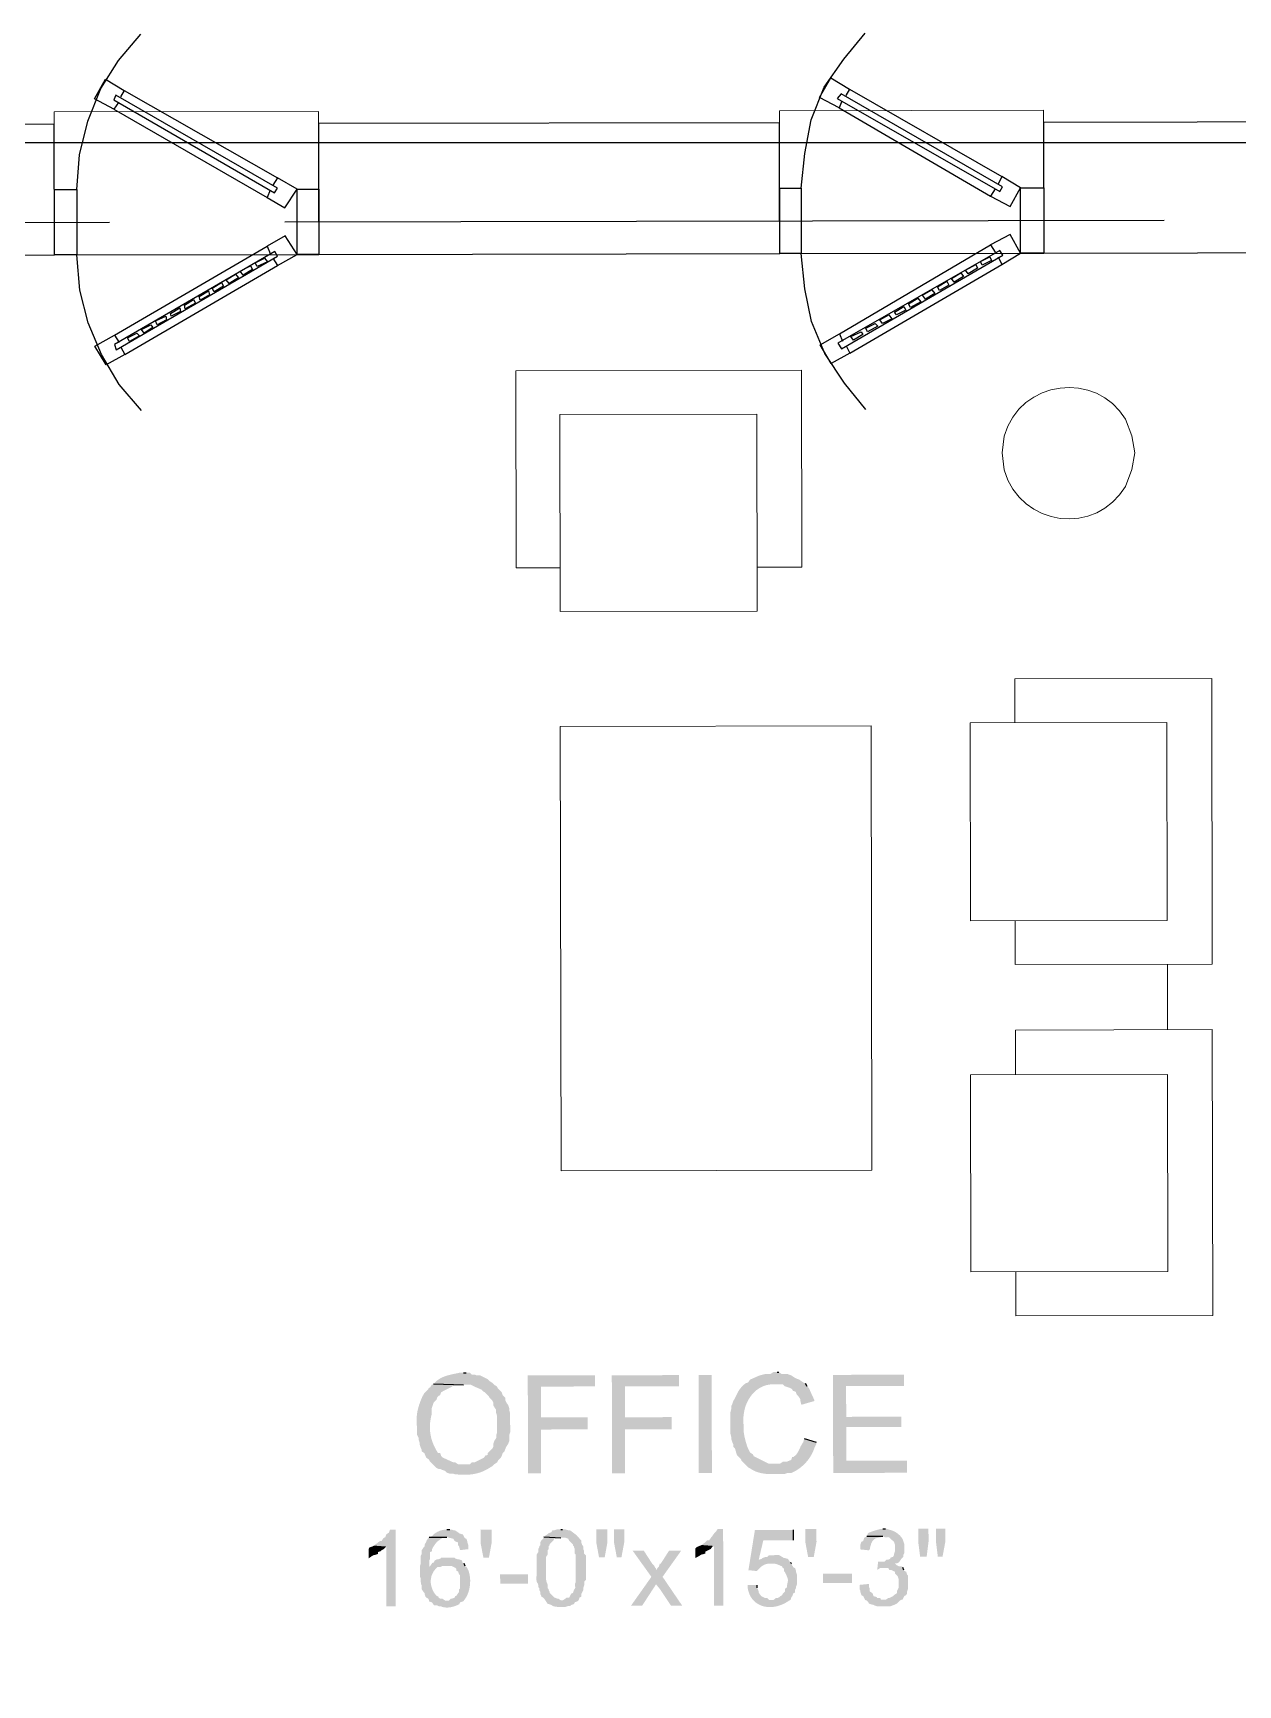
# Model space of a CAD drawing. Header units: inches. Extents: x 6322 to 85903, y -36042 to 7673.
# Drawn here: x 61873.1 to 61982.7, y 5849.4 to 5999.6 of the extents above; entities that cross this region are included whole.
import ezdxf

# ---------------------------------------------------------------- set-up
doc = ezdxf.new("R2010")
doc.units = ezdxf.units.IN
doc.header["$LTSCALE"] = 10
doc.linetypes.add('Amconstr', pattern=[9999, 9999, 0])
doc.layers.add('Plot Boundary', color=1, linetype='Continuous')

# ---------------------------------------------------------------- blocks, each defined once
blk = doc.blocks.new('pdf plan')
at = {"true_color": 0x000007}
for points in [[(352.71, 417.617), (352.677, 417.601), (352.644, 417.551), (352.627, 417.551), (352.611, 417.518), (352.561, 417.468), (352.545, 417.452), (352.545, 417.452), (352.536, 417.439), (352.528, 417.424), (352.519, 417.408), (352.511, 417.391), (352.502, 417.373), (352.494, 417.354), (352.485, 417.334), (352.477, 417.313), (352.469, 417.292), (352.462, 417.271), (352.454, 417.249), (352.447, 417.227), (352.441, 417.204), (352.435, 417.182), (352.429, 417.16), (352.424, 417.138), (352.42, 417.117), (352.417, 417.096), (352.414, 417.076), (352.412, 417.056), (352.41, 417.038), (352.41, 417.02), (352.411, 417.004), (352.412, 416.989), (352.412, 416.989), (352.412, 416.724), (352.445, 416.658), (352.445, 416.625), (352.462, 416.575), (352.462, 416.542), (352.478, 416.493), (352.495, 416.46), (352.495, 416.426), (352.545, 416.393), (352.578, 416.311), (352.627, 416.278), (352.644, 416.244), (352.693, 416.195), (352.71, 416.178), (352.76, 416.129), (352.793, 416.112), (352.826, 416.112), (352.859, 416.096), (352.908, 416.079), (352.941, 416.046), (352.991, 416.029), (353.057, 416.029), (353.09, 416.013), (353.14, 416.013), (353.14, 416.013), (353.163, 416.011), (353.185, 416.01), (353.208, 416.008), (353.231, 416.008), (353.254, 416.007), (353.276, 416.007), (353.299, 416.008), (353.321, 416.009), (353.344, 416.011), (353.366, 416.013), (353.389, 416.016), (353.411, 416.019), (353.433, 416.023), (353.455, 416.028), (353.477, 416.033), (353.499, 416.039), (353.521, 416.045), (353.542, 416.052), (353.564, 416.06), (353.585, 416.069), (353.606, 416.079), (353.628, 416.089), (353.648, 416.1), (353.669, 416.112), (353.669, 416.112), (353.752, 416.162), (353.785, 416.195), (353.14, 416.195), (353.09, 416.228), (353.057, 416.228), (352.875, 416.311), (352.842, 416.344), (352.826, 416.393), (352.793, 416.393), (352.776, 416.41), (352.776, 416.41), (352.76, 416.437), (352.745, 416.464), (352.731, 416.491), (352.718, 416.518), (352.706, 416.545), (352.695, 416.572), (352.686, 416.599), (352.677, 416.626), (352.669, 416.654), (352.662, 416.681), (352.657, 416.709), (352.652, 416.737), (352.648, 416.765), (352.646, 416.793), (352.644, 416.821), (352.644, 416.85), (352.644, 416.879), (352.646, 416.908), (352.648, 416.937), (352.652, 416.967), (352.657, 416.996), (352.662, 417.027), (352.669, 417.057), (352.677, 417.088), (352.677, 417.088), (352.677, 417.187), (352.71, 417.286), (352.726, 417.303), (352.76, 417.336), (352.776, 417.386), (352.793, 417.402), (352.826, 417.419), (352.842, 417.468), (352.842, 417.468), (352.853, 417.475), (352.863, 417.481), (352.873, 417.486), (352.884, 417.492), (352.894, 417.498), (352.904, 417.503), (352.915, 417.508), (352.925, 417.514), (352.935, 417.519), (352.946, 417.524), (352.956, 417.529), (352.966, 417.535), (352.977, 417.54), (352.987, 417.545), (352.997, 417.55), (353.008, 417.555), (353.018, 417.561), (353.028, 417.566), (353.039, 417.572), (353.049, 417.577), (353.059, 417.583), (353.07, 417.589), (353.08, 417.595), (353.09, 417.601), (353.09, 417.601), (353.239, 417.601)], [(353.239, 417.816), (353.173, 417.816), (353.173, 417.816), (353.154, 417.812), (353.136, 417.808), (353.117, 417.804), (353.099, 417.8), (353.08, 417.796), (353.062, 417.793), (353.044, 417.789), (353.025, 417.785), (353.007, 417.78), (352.989, 417.776), (352.972, 417.771), (352.954, 417.766), (352.936, 417.761), (352.919, 417.755), (352.902, 417.749), (352.885, 417.742), (352.868, 417.735), (352.852, 417.727), (352.836, 417.719), (352.82, 417.71), (352.804, 417.7), (352.789, 417.69), (352.774, 417.679), (352.76, 417.667), (352.76, 417.667), (352.71, 417.617), (353.239, 417.601), (353.372, 417.601), (353.438, 417.568), (353.553, 417.518), (353.587, 417.485), (353.62, 417.468), (353.669, 417.419), (353.686, 417.402), (353.702, 417.369), (353.752, 417.32), (353.768, 417.286), (353.768, 417.237), (353.818, 417.154), (353.818, 417.105), (353.835, 417.038), (353.835, 417.038), (353.835, 417.03), (353.835, 417.022), (353.835, 417.013), (353.835, 417.004), (353.835, 416.995), (353.835, 416.986), (353.835, 416.977), (353.835, 416.967), (353.835, 416.958), (353.835, 416.948), (353.835, 416.939), (353.835, 416.929), (353.835, 416.919), (353.835, 416.909), (353.835, 416.899), (353.835, 416.889), (353.835, 416.879), (353.835, 416.869), (353.835, 416.858), (353.835, 416.848), (353.835, 416.838), (353.835, 416.828), (353.835, 416.817), (353.835, 416.807), (353.835, 416.807), (353.835, 416.757), (353.818, 416.708), (353.818, 416.658), (353.785, 416.608), (353.768, 416.559), (353.768, 416.509), (353.752, 416.476), (353.735, 416.46), (353.686, 416.41), (353.669, 416.393), (353.669, 416.36), (353.62, 416.344), (353.603, 416.311), (353.438, 416.228), (353.388, 416.228), (353.355, 416.195), (353.239, 416.195), (353.785, 416.195), (353.835, 416.228), (353.851, 416.261), (353.901, 416.311), (353.917, 416.344), (353.934, 416.393), (353.967, 416.426), (353.984, 416.476), (354, 416.509), (354.033, 416.559), (354.05, 416.608), (354.05, 416.708), (354.066, 416.757), (354.066, 417.088), (354.05, 417.154), (354.05, 417.187), (354.033, 417.237), (354, 417.286), (353.984, 417.32), (353.984, 417.369), (353.967, 417.386), (353.934, 417.419), (353.917, 417.468), (353.901, 417.485), (353.851, 417.535), (353.835, 417.568), (353.785, 417.601), (353.752, 417.634), (353.702, 417.667), (353.686, 417.683), (353.669, 417.7), (353.537, 417.766), (353.471, 417.766), (353.438, 417.783), (353.388, 417.783), (353.355, 417.816), (353.289, 417.816)], [(355.571, 417.766), (354.38, 417.766), (354.38, 416.029), (354.612, 416.029), (354.612, 416.807), (355.439, 416.807), (355.439, 417.022), (354.612, 417.022), (354.612, 417.568), (355.571, 417.568)], [(357.06, 417.766), (355.869, 417.766), (355.869, 416.029), (356.101, 416.029), (356.101, 416.807), (356.928, 416.807), (356.928, 417.022), (356.101, 417.022), (356.101, 417.568), (357.06, 417.568)], [(357.407, 416.029), (357.639, 416.029), (357.639, 417.766), (357.407, 417.766)], [(358.797, 417.816), (358.73, 417.816), (358.681, 417.783), (358.681, 417.783), (358.664, 417.784), (358.648, 417.785), (358.632, 417.785), (358.616, 417.785), (358.6, 417.783), (358.584, 417.781), (358.569, 417.779), (358.553, 417.775), (358.538, 417.772), (358.523, 417.767), (358.508, 417.763), (358.493, 417.758), (358.478, 417.753), (358.463, 417.747), (358.448, 417.741), (358.433, 417.735), (358.419, 417.729), (358.404, 417.722), (358.389, 417.716), (358.375, 417.709), (358.36, 417.703), (358.346, 417.696), (358.331, 417.69), (358.317, 417.683), (358.317, 417.683), (358.284, 417.634), (358.234, 417.617), (358.234, 417.617), (358.217, 417.601), (358.201, 417.586), (358.186, 417.573), (358.174, 417.56), (358.162, 417.547), (358.152, 417.536), (358.143, 417.524), (358.134, 417.514), (358.127, 417.503), (358.12, 417.493), (358.114, 417.483), (358.108, 417.473), (358.103, 417.462), (358.097, 417.451), (358.092, 417.44), (358.086, 417.429), (358.08, 417.416), (358.074, 417.403), (358.067, 417.389), (358.059, 417.375), (358.051, 417.359), (358.041, 417.341), (358.031, 417.323), (358.019, 417.303), (358.019, 417.303), (358.003, 417.253), (357.986, 417.22), (357.986, 417.171), (357.97, 417.105), (357.97, 417.105), (357.97, 417.09), (357.97, 417.075), (357.97, 417.06), (357.97, 417.045), (357.97, 417.03), (357.97, 417.015), (357.97, 416.999), (357.97, 416.984), (357.97, 416.968), (357.97, 416.952), (357.97, 416.937), (357.97, 416.921), (357.97, 416.904), (357.97, 416.888), (357.97, 416.872), (357.97, 416.856), (357.97, 416.84), (357.97, 416.823), (357.97, 416.807), (357.97, 416.79), (357.97, 416.774), (357.97, 416.757), (357.97, 416.741), (357.97, 416.724), (357.97, 416.724), (357.986, 416.658), (357.986, 416.625), (358.003, 416.575), (358.019, 416.542), (358.019, 416.493), (358.052, 416.46), (358.069, 416.393), (358.085, 416.344), (358.118, 416.311), (358.152, 416.278), (358.168, 416.244), (358.218, 416.195), (358.234, 416.178), (358.764, 416.195), (358.648, 416.195), (358.383, 416.327), (358.367, 416.36), (358.317, 416.393), (358.3, 416.426), (358.3, 416.426), (358.294, 416.437), (358.288, 416.45), (358.282, 416.463), (358.276, 416.478), (358.27, 416.493), (358.264, 416.509), (358.258, 416.526), (358.253, 416.543), (358.247, 416.561), (358.242, 416.58), (358.237, 416.598), (358.232, 416.617), (358.228, 416.635), (358.223, 416.654), (358.219, 416.672), (358.216, 416.69), (358.213, 416.707), (358.21, 416.724), (358.207, 416.74), (358.205, 416.756), (358.203, 416.77), (358.202, 416.784), (358.201, 416.796), (358.201, 416.807), (358.201, 416.807), (358.201, 416.956), (358.201, 416.956), (358.2, 416.993), (358.201, 417.031), (358.205, 417.069), (358.211, 417.107), (358.218, 417.145), (358.228, 417.182), (358.24, 417.219), (358.254, 417.255), (358.27, 417.291), (358.288, 417.325), (358.308, 417.358), (358.329, 417.39), (358.353, 417.42), (358.379, 417.449), (358.406, 417.475), (358.435, 417.5), (358.466, 417.522), (358.499, 417.542), (358.533, 417.559), (358.569, 417.574), (358.607, 417.585), (358.647, 417.594), (358.688, 417.599), (358.73, 417.601), (358.73, 417.601), (358.764, 417.601), (359.293, 417.617), (359.26, 417.634), (359.21, 417.667), (359.194, 417.683), (359.144, 417.7), (359.111, 417.717), (359.061, 417.75), (359.028, 417.766), (358.979, 417.783), (358.879, 417.783), (358.83, 417.816)], [(359.293, 417.617), (358.764, 417.601), (358.896, 417.601), (358.929, 417.568), (358.979, 417.551), (359.028, 417.535), (359.061, 417.518), (359.078, 417.485), (359.127, 417.468), (359.144, 417.419), (359.177, 417.386), (359.21, 417.336), (359.21, 417.303), (359.227, 417.237), (359.458, 417.303), (359.458, 417.32), (359.458, 417.32), (359.454, 417.328), (359.45, 417.336), (359.446, 417.345), (359.442, 417.354), (359.438, 417.363), (359.433, 417.372), (359.429, 417.381), (359.425, 417.39), (359.421, 417.399), (359.417, 417.408), (359.413, 417.418), (359.409, 417.427), (359.404, 417.436), (359.4, 417.446), (359.396, 417.455), (359.392, 417.464), (359.388, 417.473), (359.384, 417.482), (359.38, 417.491), (359.376, 417.5), (359.371, 417.509), (359.367, 417.518), (359.363, 417.526), (359.359, 417.535), (359.359, 417.535), (359.326, 417.568)], [(361.046, 417.766), (359.789, 417.766), (359.789, 416.029), (361.096, 416.029), (361.096, 416.244), (360.021, 416.244), (360.021, 416.84), (360.996, 416.84), (360.996, 417.022), (360.021, 417.022), (360.021, 417.568), (361.046, 417.568)], [(359.276, 416.641), (359.26, 416.575), (359.26, 416.575), (359.252, 416.565), (359.244, 416.554), (359.237, 416.542), (359.23, 416.53), (359.224, 416.518), (359.217, 416.506), (359.211, 416.494), (359.205, 416.481), (359.199, 416.468), (359.193, 416.456), (359.187, 416.443), (359.181, 416.431), (359.175, 416.418), (359.168, 416.406), (359.162, 416.394), (359.154, 416.383), (359.147, 416.372), (359.139, 416.361), (359.13, 416.351), (359.121, 416.342), (359.111, 416.333), (359.101, 416.325), (359.09, 416.317), (359.078, 416.311), (359.078, 416.311), (359.061, 416.311), (359.045, 416.261), (358.962, 416.228), (358.896, 416.228), (358.846, 416.195), (358.764, 416.195), (358.234, 416.178), (358.284, 416.129), (358.317, 416.112), (358.317, 416.112), (358.34, 416.096), (358.363, 416.082), (358.387, 416.07), (358.412, 416.059), (358.436, 416.049), (358.461, 416.041), (358.487, 416.034), (358.512, 416.028), (358.538, 416.023), (358.564, 416.019), (358.59, 416.015), (358.617, 416.013), (358.643, 416.011), (358.67, 416.01), (358.696, 416.009), (358.722, 416.009), (358.749, 416.009), (358.775, 416.01), (358.801, 416.01), (358.827, 416.011), (358.853, 416.012), (358.879, 416.012), (358.904, 416.013), (358.929, 416.013), (358.929, 416.013), (358.979, 416.029), (359.045, 416.029), (359.045, 416.029), (359.069, 416.04), (359.093, 416.052), (359.117, 416.064), (359.14, 416.077), (359.162, 416.091), (359.184, 416.106), (359.205, 416.122), (359.225, 416.138), (359.245, 416.155), (359.265, 416.172), (359.283, 416.191), (359.301, 416.209), (359.318, 416.229), (359.335, 416.249), (359.351, 416.269), (359.366, 416.29), (359.38, 416.312), (359.394, 416.334), (359.406, 416.357), (359.418, 416.38), (359.43, 416.403), (359.44, 416.427), (359.45, 416.451), (359.458, 416.476), (359.458, 416.476), (359.491, 416.542), (359.491, 416.575)], [(352.032, 415.037), (351.933, 415.037), (351.916, 414.987), (351.866, 414.954), (351.85, 414.905), (351.817, 414.888), (351.784, 414.839), (351.767, 414.839), (351.734, 414.822), (351.718, 414.806), (351.668, 414.772), (351.651, 414.756), (351.866, 414.739), (351.866, 413.681), (352.032, 413.681)], [(352.941, 415.037), (352.925, 415.037), (352.925, 415.037), (352.914, 415.037), (352.904, 415.036), (352.893, 415.035), (352.881, 415.033), (352.87, 415.031), (352.858, 415.028), (352.847, 415.025), (352.835, 415.022), (352.823, 415.018), (352.812, 415.014), (352.8, 415.009), (352.789, 415.004), (352.777, 414.999), (352.766, 414.993), (352.755, 414.987), (352.745, 414.981), (352.735, 414.974), (352.725, 414.967), (352.716, 414.96), (352.707, 414.953), (352.698, 414.945), (352.691, 414.937), (352.683, 414.929), (352.677, 414.921), (352.677, 414.921), (352.627, 414.905), (352.941, 414.905), (352.991, 414.888), (353.008, 414.888), (353.057, 414.872), (353.074, 414.839), (353.107, 414.822), (353.14, 414.806), (353.14, 414.756), (353.157, 414.739), (353.173, 414.673), (353.322, 414.69), (353.322, 414.756), (353.305, 414.806), (353.305, 414.822), (353.289, 414.872), (353.256, 414.888), (353.239, 414.921), (353.223, 414.954), (353.206, 414.954), (353.157, 414.971), (353.14, 414.987), (353.09, 415.021), (353.074, 415.021), (353.024, 415.037), (352.991, 415.037)], [(353.587, 414.541), (353.537, 414.806), (353.537, 415.037), (353.735, 415.037), (353.735, 414.806), (353.686, 414.541)], [(354.959, 415.037), (354.893, 415.037), (354.844, 415.021), (354.811, 415.021), (354.794, 414.987), (354.744, 414.971), (354.728, 414.954), (354.678, 414.921), (354.662, 414.905), (354.959, 414.888), (355.042, 414.888), (355.092, 414.872), (355.108, 414.839), (355.125, 414.822), (355.174, 414.772), (355.174, 414.756), (355.191, 414.739), (355.191, 414.723), (355.207, 414.69), (355.207, 414.607), (355.224, 414.59), (355.224, 414.392), (355.224, 414.392), (355.224, 414.382), (355.224, 414.371), (355.224, 414.361), (355.224, 414.351), (355.224, 414.34), (355.224, 414.33), (355.224, 414.32), (355.224, 414.309), (355.224, 414.299), (355.224, 414.289), (355.224, 414.278), (355.224, 414.268), (355.224, 414.258), (355.224, 414.247), (355.224, 414.237), (355.224, 414.227), (355.224, 414.216), (355.224, 414.206), (355.224, 414.196), (355.224, 414.185), (355.224, 414.175), (355.224, 414.165), (355.224, 414.154), (355.224, 414.144), (355.224, 414.144), (355.224, 414.111), (355.207, 414.061), (355.207, 414.061), (355.209, 414.05), (355.211, 414.04), (355.212, 414.031), (355.213, 414.024), (355.214, 414.018), (355.214, 414.012), (355.214, 414.008), (355.214, 414.004), (355.213, 414.001), (355.212, 413.998), (355.211, 413.996), (355.21, 413.993), (355.208, 413.99), (355.206, 413.987), (355.204, 413.984), (355.201, 413.98), (355.199, 413.976), (355.196, 413.971), (355.193, 413.964), (355.189, 413.957), (355.186, 413.948), (355.182, 413.938), (355.178, 413.926), (355.174, 413.912), (355.174, 413.912), (355.141, 413.896), (355.125, 413.863), (355.108, 413.83), (355.059, 413.83), (355.042, 413.813), (354.992, 413.78), (354.959, 413.78), (355.274, 413.78), (355.29, 413.83), (355.323, 413.846), (355.323, 413.896), (355.34, 413.929), (355.356, 413.962), (355.356, 413.995), (355.373, 414.045), (355.373, 414.111), (355.406, 414.144), (355.406, 414.144), (355.406, 414.156), (355.406, 414.168), (355.406, 414.18), (355.406, 414.192), (355.406, 414.204), (355.406, 414.216), (355.406, 414.227), (355.406, 414.239), (355.406, 414.25), (355.406, 414.262), (355.406, 414.273), (355.406, 414.285), (355.406, 414.296), (355.406, 414.307), (355.406, 414.319), (355.406, 414.33), (355.406, 414.342), (355.406, 414.353), (355.406, 414.365), (355.406, 414.377), (355.406, 414.389), (355.406, 414.401), (355.406, 414.413), (355.406, 414.425), (355.406, 414.425), (355.406, 414.574), (355.373, 414.607), (355.373, 414.657), (355.356, 414.69), (355.356, 414.739), (355.34, 414.756), (355.323, 414.806), (355.323, 414.839), (355.323, 414.839), (355.308, 414.856), (355.294, 414.871), (355.283, 414.884), (355.273, 414.896), (355.264, 414.905), (355.257, 414.914), (355.251, 414.92), (355.246, 414.926), (355.242, 414.931), (355.238, 414.935), (355.234, 414.939), (355.23, 414.942), (355.227, 414.945), (355.223, 414.948), (355.218, 414.951), (355.213, 414.955), (355.207, 414.959), (355.2, 414.964), (355.192, 414.97), (355.182, 414.977), (355.171, 414.986), (355.157, 414.995), (355.142, 415.007), (355.125, 415.021), (355.125, 415.021), (355.092, 415.021), (355.042, 415.037), (354.992, 415.037)], [(355.786, 415.037), (355.588, 415.037), (355.588, 414.806), (355.637, 414.541), (355.737, 414.541), (355.786, 414.806)], [(356.084, 415.037), (355.902, 415.037), (355.902, 414.806), (355.952, 414.541), (356.034, 414.541), (356.084, 414.806)], [(357.837, 415.037), (357.738, 415.037), (357.705, 414.987), (357.688, 414.971), (357.672, 414.954), (357.639, 414.905), (357.622, 414.888), (357.589, 414.839), (357.556, 414.839), (357.523, 414.806), (357.473, 414.772), (357.457, 414.756), (357.672, 414.739), (357.672, 413.681), (357.837, 413.681)], [(359.078, 415.021), (358.4, 415.021), (358.284, 414.309), (358.433, 414.293), (358.449, 414.309), (358.449, 414.309), (358.458, 414.319), (358.466, 414.329), (358.474, 414.338), (358.483, 414.347), (358.491, 414.355), (358.499, 414.362), (358.508, 414.369), (358.517, 414.376), (358.525, 414.382), (358.534, 414.388), (358.543, 414.393), (358.553, 414.398), (358.562, 414.403), (358.572, 414.407), (358.581, 414.41), (358.591, 414.413), (358.602, 414.416), (358.612, 414.419), (358.623, 414.421), (358.634, 414.422), (358.645, 414.424), (358.657, 414.424), (358.669, 414.425), (358.681, 414.425), (358.681, 414.425), (359.028, 414.442), (358.995, 414.491), (358.466, 414.491), (358.549, 414.839), (359.078, 414.839)], [(359.342, 414.541), (359.293, 414.806), (359.293, 415.037), (359.491, 415.037), (359.491, 414.806), (359.442, 414.541)], [(360.666, 415.037), (360.633, 415.037), (360.633, 415.037), (360.626, 415.035), (360.618, 415.033), (360.61, 415.03), (360.6, 415.028), (360.591, 415.025), (360.58, 415.022), (360.569, 415.019), (360.558, 415.016), (360.546, 415.012), (360.534, 415.009), (360.522, 415.005), (360.511, 415.002), (360.499, 414.998), (360.487, 414.995), (360.476, 414.991), (360.465, 414.987), (360.454, 414.983), (360.444, 414.979), (360.435, 414.975), (360.426, 414.971), (360.418, 414.967), (360.412, 414.963), (360.406, 414.959), (360.401, 414.954), (360.401, 414.954), (360.384, 414.905), (360.666, 414.905), (360.699, 414.888), (360.699, 414.888), (360.712, 414.888), (360.724, 414.888), (360.734, 414.889), (360.743, 414.889), (360.751, 414.889), (360.757, 414.89), (360.762, 414.89), (360.767, 414.889), (360.771, 414.889), (360.774, 414.888), (360.777, 414.887), (360.779, 414.886), (360.782, 414.884), (360.785, 414.882), (360.787, 414.879), (360.791, 414.876), (360.794, 414.872), (360.799, 414.867), (360.804, 414.862), (360.81, 414.856), (360.817, 414.849), (360.826, 414.841), (360.836, 414.832), (360.848, 414.822), (360.848, 414.822), (360.864, 414.806), (360.881, 414.756), (360.881, 414.64), (360.864, 414.59), (360.864, 414.574), (360.848, 414.541), (360.798, 414.524), (360.798, 414.508), (360.765, 414.491), (360.732, 414.491), (360.699, 414.458), (360.616, 414.458), (360.947, 414.442), (360.963, 414.458), (360.996, 414.508), (361.013, 414.524), (361.029, 414.541), (361.029, 414.574), (361.046, 414.607), (361.046, 414.772), (361.029, 414.822), (361.029, 414.822), (361.025, 414.834), (361.02, 414.846), (361.013, 414.858), (361.007, 414.87), (360.999, 414.881), (360.991, 414.893), (360.982, 414.903), (360.973, 414.914), (360.963, 414.924), (360.952, 414.934), (360.941, 414.943), (360.93, 414.952), (360.919, 414.961), (360.907, 414.969), (360.895, 414.977), (360.882, 414.984), (360.87, 414.99), (360.857, 414.996), (360.845, 415.002), (360.832, 415.007), (360.819, 415.011), (360.806, 415.015), (360.794, 415.018), (360.781, 415.021), (360.781, 415.021), (360.732, 415.037), (360.715, 415.037)], [(361.476, 415.037), (361.294, 415.037), (361.294, 414.806), (361.327, 414.541), (361.443, 414.541), (361.476, 414.806)], [(361.774, 415.037), (361.608, 415.037), (361.608, 414.806), (361.641, 414.541), (361.724, 414.541), (361.774, 414.806)], [(351.651, 414.756), (351.618, 414.739), (351.569, 414.723), (351.552, 414.69), (351.552, 414.524), (351.569, 414.541), (351.618, 414.574), (351.651, 414.59), (351.668, 414.59), (351.718, 414.607), (351.718, 414.64), (351.767, 414.657), (351.784, 414.673), (351.817, 414.69), (351.85, 414.723), (351.866, 414.739)], [(352.627, 414.905), (352.611, 414.888), (352.578, 414.839), (352.578, 414.822), (352.545, 414.772), (352.545, 414.739), (352.528, 414.723), (352.495, 414.673), (352.495, 414.607), (352.478, 414.574), (352.478, 414.442), (352.462, 414.392), (352.462, 414.21), (352.478, 414.16), (352.478, 414.078), (352.495, 414.045), (352.495, 413.979), (352.528, 413.929), (352.545, 413.912), (352.545, 413.896), (352.561, 413.846), (352.578, 413.83), (352.611, 413.813), (352.627, 413.764), (352.677, 413.747), (352.71, 413.697), (352.76, 413.697), (352.793, 413.681), (352.826, 413.681), (352.826, 413.681), (352.838, 413.675), (352.851, 413.67), (352.864, 413.666), (352.878, 413.663), (352.891, 413.66), (352.905, 413.658), (352.919, 413.657), (352.934, 413.656), (352.948, 413.656), (352.962, 413.657), (352.977, 413.658), (352.991, 413.66), (353.006, 413.662), (353.02, 413.665), (353.034, 413.669), (353.049, 413.672), (353.063, 413.676), (353.077, 413.681), (353.091, 413.686), (353.104, 413.691), (353.118, 413.696), (353.131, 413.702), (353.144, 413.708), (353.157, 413.714), (353.157, 413.714), (353.173, 413.747), (353.223, 413.764), (353.239, 413.78), (352.908, 413.78), (352.859, 413.813), (352.826, 413.813), (352.793, 413.83), (352.793, 413.846), (352.76, 413.863), (352.76, 413.863), (352.744, 413.88), (352.729, 413.898), (352.715, 413.917), (352.703, 413.936), (352.692, 413.957), (352.683, 413.977), (352.675, 413.999), (352.668, 414.021), (352.662, 414.043), (352.658, 414.065), (352.655, 414.088), (352.654, 414.111), (352.654, 414.134), (352.656, 414.156), (352.659, 414.179), (352.664, 414.201), (352.67, 414.223), (352.678, 414.244), (352.688, 414.265), (352.699, 414.285), (352.711, 414.305), (352.726, 414.324), (352.742, 414.342), (352.76, 414.359), (352.76, 414.359), (352.776, 414.375), (352.627, 414.375), (352.627, 414.491), (352.644, 414.524), (352.644, 414.64), (352.677, 414.657), (352.677, 414.69), (352.693, 414.723), (352.693, 414.723), (352.703, 414.737), (352.712, 414.749), (352.719, 414.76), (352.726, 414.77), (352.732, 414.778), (352.738, 414.786), (352.743, 414.793), (352.747, 414.799), (352.752, 414.804), (352.756, 414.809), (352.76, 414.814), (352.764, 414.818), (352.768, 414.822), (352.772, 414.826), (352.777, 414.83), (352.783, 414.834), (352.789, 414.839), (352.796, 414.844), (352.803, 414.849), (352.812, 414.855), (352.822, 414.862), (352.833, 414.87), (352.845, 414.878), (352.859, 414.888), (352.859, 414.888), (352.908, 414.888), (352.941, 414.905)], [(354.662, 414.905), (354.645, 414.872), (354.612, 414.839), (354.595, 414.806), (354.595, 414.756), (354.579, 414.739), (354.579, 414.723), (354.562, 414.69), (354.562, 414.64), (354.529, 414.59), (354.529, 414.59), (354.529, 414.582), (354.529, 414.574), (354.529, 414.566), (354.529, 414.557), (354.529, 414.549), (354.529, 414.541), (354.529, 414.533), (354.529, 414.524), (354.529, 414.516), (354.529, 414.508), (354.529, 414.5), (354.529, 414.491), (354.529, 414.483), (354.529, 414.475), (354.529, 414.466), (354.529, 414.458), (354.529, 414.45), (354.529, 414.442), (354.529, 414.433), (354.529, 414.425), (354.529, 414.417), (354.529, 414.409), (354.529, 414.4), (354.529, 414.392), (354.529, 414.392), (354.529, 414.227), (354.529, 414.227), (354.528, 414.205), (354.526, 414.186), (354.526, 414.17), (354.526, 414.156), (354.527, 414.143), (354.528, 414.133), (354.529, 414.123), (354.531, 414.116), (354.533, 414.109), (354.535, 414.104), (354.537, 414.099), (354.54, 414.094), (354.542, 414.09), (354.545, 414.086), (354.548, 414.083), (354.55, 414.078), (354.553, 414.074), (354.555, 414.068), (354.557, 414.062), (354.559, 414.055), (354.56, 414.047), (354.561, 414.037), (354.562, 414.025), (354.562, 414.012), (354.562, 414.012), (354.579, 413.995), (354.579, 413.962), (354.595, 413.929), (354.595, 413.896), (354.612, 413.863), (354.612, 413.846), (354.645, 413.83), (354.662, 413.813), (354.695, 413.764), (354.728, 413.714), (354.744, 413.714), (354.794, 413.697), (354.794, 413.697), (354.798, 413.693), (354.803, 413.69), (354.808, 413.686), (354.813, 413.683), (354.819, 413.681), (354.824, 413.678), (354.831, 413.676), (354.837, 413.674), (354.843, 413.672), (354.85, 413.671), (354.857, 413.67), (354.864, 413.668), (354.872, 413.667), (354.879, 413.667), (354.887, 413.666), (354.894, 413.665), (354.902, 413.665), (354.91, 413.665), (354.918, 413.665), (354.926, 413.664), (354.935, 413.664), (354.943, 413.664), (354.951, 413.664), (354.959, 413.664), (354.959, 413.664), (355.042, 413.664), (355.092, 413.681), (355.125, 413.681), (355.141, 413.697), (355.191, 413.714), (355.207, 413.747), (355.257, 413.764), (355.274, 413.78), (354.959, 413.78), (354.91, 413.813), (354.893, 413.813), (354.844, 413.83), (354.827, 413.846), (354.811, 413.863), (354.761, 413.912), (354.761, 413.929), (354.744, 413.962), (354.744, 413.979), (354.728, 413.995), (354.728, 413.995), (354.728, 414.012), (354.727, 414.027), (354.726, 414.04), (354.725, 414.05), (354.724, 414.059), (354.723, 414.066), (354.721, 414.073), (354.719, 414.078), (354.717, 414.082), (354.715, 414.086), (354.713, 414.09), (354.711, 414.094), (354.709, 414.099), (354.707, 414.104), (354.705, 414.109), (354.703, 414.116), (354.702, 414.125), (354.7, 414.135), (354.698, 414.146), (354.697, 414.16), (354.696, 414.177), (354.695, 414.196), (354.695, 414.218), (354.695, 414.243), (354.695, 414.243), (354.695, 414.425), (354.695, 414.425), (354.695, 414.456), (354.695, 414.482), (354.696, 414.504), (354.697, 414.522), (354.698, 414.536), (354.7, 414.548), (354.702, 414.556), (354.703, 414.563), (354.705, 414.568), (354.707, 414.571), (354.709, 414.573), (354.711, 414.574), (354.713, 414.575), (354.715, 414.576), (354.717, 414.577), (354.719, 414.579), (354.721, 414.583), (354.723, 414.588), (354.724, 414.595), (354.725, 414.604), (354.726, 414.616), (354.727, 414.632), (354.728, 414.65), (354.728, 414.673), (354.728, 414.673), (354.744, 414.69), (354.744, 414.739), (354.761, 414.756), (354.761, 414.772), (354.794, 414.806), (354.827, 414.839), (354.844, 414.872), (354.893, 414.888), (354.959, 414.888)], [(356.431, 414.657), (356.233, 414.657), (356.564, 414.194), (356.646, 414.061), (356.713, 413.979), (356.911, 413.681), (357.11, 413.681), (356.762, 414.194), (356.646, 414.309), (356.646, 414.342), (356.63, 414.359), (356.613, 414.392), (356.58, 414.425)], [(357.093, 414.657), (356.878, 414.657), (356.729, 414.425), (356.713, 414.425), (356.696, 414.375), (356.68, 414.359), (356.646, 414.309), (356.762, 414.194)], [(357.457, 414.756), (357.374, 414.723), (357.341, 414.69), (357.341, 414.524), (357.374, 414.541), (357.457, 414.59), (357.473, 414.59), (357.523, 414.607), (357.523, 414.64), (357.556, 414.657), (357.589, 414.673), (357.622, 414.69), (357.639, 414.723), (357.672, 414.739)], [(360.384, 414.905), (360.351, 414.888), (360.335, 414.872), (360.318, 414.822), (360.285, 414.806), (360.269, 414.756), (360.269, 414.673), (360.418, 414.657), (360.434, 414.673), (360.434, 414.673), (360.438, 414.691), (360.442, 414.708), (360.446, 414.724), (360.45, 414.74), (360.454, 414.754), (360.458, 414.767), (360.462, 414.78), (360.467, 414.791), (360.472, 414.802), (360.478, 414.812), (360.483, 414.822), (360.49, 414.83), (360.497, 414.838), (360.505, 414.846), (360.513, 414.852), (360.522, 414.858), (360.532, 414.864), (360.543, 414.869), (360.555, 414.873), (360.568, 414.877), (360.583, 414.88), (360.598, 414.883), (360.615, 414.886), (360.633, 414.888), (360.633, 414.888), (360.666, 414.905)], [(352.975, 414.541), (352.842, 414.541), (352.826, 414.524), (352.776, 414.508), (352.76, 414.508), (352.726, 414.491), (352.71, 414.458), (352.677, 414.442), (352.644, 414.392), (352.627, 414.375), (352.826, 414.375), (352.859, 414.392), (352.925, 414.392), (353.239, 414.442), (353.223, 414.442), (353.206, 414.491), (353.157, 414.508), (353.14, 414.508), (353.09, 414.524), (353.074, 414.541), (352.991, 414.541)], [(353.239, 414.442), (352.925, 414.392), (353.024, 414.392), (353.057, 414.375), (353.09, 414.359), (353.107, 414.342), (353.107, 414.309), (353.14, 414.293), (353.157, 414.243), (353.173, 414.227), (353.173, 413.995), (353.157, 413.979), (353.157, 413.929), (353.14, 413.912), (353.107, 413.863), (353.09, 413.863), (353.074, 413.83), (353.024, 413.813), (353.008, 413.813), (352.975, 413.78), (352.925, 413.78), (353.239, 413.78), (353.239, 413.78), (353.255, 413.799), (353.27, 413.82), (353.283, 413.842), (353.296, 413.865), (353.307, 413.89), (353.317, 413.915), (353.325, 413.941), (353.333, 413.967), (353.339, 413.995), (353.344, 414.022), (353.348, 414.05), (353.351, 414.078), (353.352, 414.106), (353.353, 414.133), (353.352, 414.161), (353.349, 414.188), (353.346, 414.215), (353.342, 414.241), (353.336, 414.266), (353.329, 414.29), (353.321, 414.313), (353.311, 414.335), (353.301, 414.356), (353.289, 414.375), (353.289, 414.375), (353.256, 414.392)], [(358.73, 414.574), (358.648, 414.574), (358.615, 414.541), (358.582, 414.541), (358.532, 414.524), (358.515, 414.508), (358.466, 414.491), (358.995, 414.491), (358.979, 414.508), (358.929, 414.524), (358.912, 414.524), (358.83, 414.574), (358.764, 414.574)], [(359.028, 414.442), (358.681, 414.425), (358.697, 414.425), (358.697, 414.425), (358.707, 414.425), (358.717, 414.425), (358.726, 414.424), (358.734, 414.424), (358.742, 414.423), (358.749, 414.422), (358.756, 414.421), (358.763, 414.42), (358.769, 414.418), (358.776, 414.416), (358.782, 414.415), (358.788, 414.413), (358.795, 414.411), (358.801, 414.408), (358.807, 414.406), (358.814, 414.403), (358.821, 414.4), (358.828, 414.397), (358.835, 414.394), (358.843, 414.391), (358.851, 414.387), (358.86, 414.383), (358.869, 414.38), (358.879, 414.375), (358.879, 414.375), (358.896, 414.342), (358.912, 414.342), (358.912, 414.293), (358.929, 414.276), (358.929, 414.276), (358.939, 414.257), (358.947, 414.239), (358.955, 414.223), (358.961, 414.208), (358.967, 414.195), (358.971, 414.183), (358.975, 414.173), (358.978, 414.163), (358.98, 414.154), (358.982, 414.145), (358.982, 414.137), (358.983, 414.129), (358.982, 414.122), (358.982, 414.114), (358.981, 414.106), (358.979, 414.097), (358.977, 414.088), (358.975, 414.079), (358.973, 414.068), (358.971, 414.056), (358.969, 414.043), (358.966, 414.029), (358.964, 414.013), (358.962, 413.995), (358.962, 413.995), (358.929, 413.979), (358.929, 413.929), (358.912, 413.912), (358.896, 413.896), (358.879, 413.863), (358.846, 413.846), (358.83, 413.83), (358.797, 413.813), (358.764, 413.813), (358.73, 413.78), (358.681, 413.78), (359.028, 413.78), (359.045, 413.83), (359.061, 413.846), (359.078, 413.896), (359.111, 413.912), (359.111, 413.962), (359.127, 413.995), (359.127, 414.012), (359.144, 414.061), (359.144, 414.227), (359.127, 414.276), (359.127, 414.293), (359.111, 414.342), (359.078, 414.359), (359.061, 414.392), (359.045, 414.425)], [(361.013, 414.359), (360.699, 414.342), (360.765, 414.342), (360.781, 414.309), (360.814, 414.309), (360.848, 414.293), (360.881, 414.276), (360.881, 414.243), (360.914, 414.21), (360.93, 414.194), (360.947, 414.144), (360.947, 413.995), (360.93, 413.962), (360.914, 413.929), (360.914, 413.896), (360.864, 413.863), (360.848, 413.846), (360.814, 413.83), (360.781, 413.813), (360.765, 413.813), (360.715, 413.78), (360.351, 413.78), (360.384, 413.764), (360.401, 413.747), (360.418, 413.714), (360.467, 413.697), (360.484, 413.697), (360.517, 413.681), (360.566, 413.664), (360.666, 413.664), (360.666, 413.664), (360.681, 413.664), (360.695, 413.664), (360.708, 413.664), (360.719, 413.663), (360.73, 413.663), (360.739, 413.662), (360.747, 413.662), (360.754, 413.662), (360.761, 413.662), (360.768, 413.662), (360.774, 413.662), (360.779, 413.662), (360.785, 413.663), (360.791, 413.664), (360.797, 413.665), (360.803, 413.667), (360.81, 413.669), (360.817, 413.671), (360.825, 413.674), (360.834, 413.678), (360.844, 413.682), (360.855, 413.686), (360.867, 413.691), (360.881, 413.697), (360.881, 413.697), (360.914, 413.714), (360.947, 413.747), (360.963, 413.764), (360.996, 413.78), (361.013, 413.78), (361.029, 413.813), (361.046, 413.846), (361.079, 413.863), (361.096, 413.896), (361.096, 413.929), (361.112, 413.979), (361.112, 414.21), (361.096, 414.227), (361.079, 414.276), (361.046, 414.293), (361.029, 414.309)], [(360.583, 414.458), (360.566, 414.309), (360.616, 414.342), (360.699, 414.342), (361.013, 414.359), (360.996, 414.375), (360.947, 414.375), (360.914, 414.392), (360.881, 414.425), (360.914, 414.425), (360.947, 414.442), (360.616, 414.458)], [(353.884, 414.078), (354.38, 414.078), (354.38, 414.243), (353.884, 414.243)], [(356.564, 414.194), (356.2, 413.681), (356.398, 413.681), (356.646, 414.061)], [(359.607, 414.078), (360.12, 414.078), (360.12, 414.243), (359.607, 414.243)], [(360.418, 414.061), (360.252, 414.045), (360.252, 413.979), (360.269, 413.929), (360.269, 413.912), (360.285, 413.863), (360.318, 413.846), (360.335, 413.813), (360.351, 413.78), (360.666, 413.78), (360.633, 413.78), (360.616, 413.813), (360.566, 413.813), (360.55, 413.83), (360.5, 413.846), (360.484, 413.896), (360.434, 413.929), (360.434, 413.979), (360.418, 414.012)], [(358.433, 414.045), (358.267, 414.045), (358.267, 414.012), (358.267, 414.012), (358.275, 413.966), (358.287, 413.923), (358.301, 413.884), (358.319, 413.847), (358.339, 413.814), (358.362, 413.784), (358.388, 413.758), (358.416, 413.734), (358.445, 413.714), (358.477, 413.696), (358.51, 413.682), (358.544, 413.67), (358.58, 413.662), (358.617, 413.657), (358.654, 413.654), (358.692, 413.655), (358.731, 413.659), (358.77, 413.665), (358.808, 413.674), (358.847, 413.687), (358.885, 413.702), (358.923, 413.719), (358.959, 413.74), (358.995, 413.764), (358.995, 413.764), (359.028, 413.78), (358.648, 413.78), (358.615, 413.813), (358.582, 413.813), (358.549, 413.83), (358.515, 413.846), (358.499, 413.863), (358.466, 413.912), (358.466, 413.929), (358.449, 413.979), (358.433, 413.995)]]:
    blk.add_hatch(color=7, dxfattribs=at).paths.add_polyline_path(points)
at = {"color": 7, "linetype": 'Continuous', "lineweight": -2, "true_color": 0x000007}
for p, q in [((352.71, 417.617), (353.239, 417.601)), ((353.239, 417.816), (353.289, 417.816)), ((358.797, 417.816), (358.83, 417.816)), ((359.293, 417.617), (359.326, 417.568)), ((359.276, 416.641), (359.491, 416.575)), ((352.941, 415.037), (352.991, 415.037)), ((354.959, 415.037), (354.992, 415.037)), ((359.078, 415.021), (359.078, 414.839)), ((360.666, 415.037), (360.715, 415.037)), ((352.627, 414.905), (352.941, 414.905)), ((354.662, 414.905), (354.959, 414.888)), ((360.384, 414.905), (360.666, 414.905)), ((353.239, 414.442), (353.256, 414.392)), ((359.028, 414.442), (359.045, 414.425)), ((361.013, 414.359), (361.029, 414.309)), ((358.433, 414.045), (358.433, 413.995))]:
    blk.add_line(p, q, dxfattribs=at)
for points in [[(346.425, 438.788), (346.474, 439.4), (346.623, 439.996), (346.855, 440.575), (347.169, 441.071), (347.566, 441.534)], [(359.26, 438.788), (359.326, 439.4), (359.442, 439.996), (359.673, 440.575), (360.021, 441.071), (360.401, 441.534)], [(347.169, 440.327), (347.086, 440.211), (346.739, 440.393), (346.938, 440.74), (347.268, 440.542), (347.202, 440.426)], [(359.987, 440.327), (359.938, 440.211), (359.591, 440.393), (359.789, 440.74), (360.12, 440.542), (360.054, 440.426)], [(347.268, 440.542), (349.981, 438.987), (349.981, 438.987)], [(360.12, 440.542), (362.816, 438.987), (362.816, 438.987)], [(347.086, 440.211), (349.799, 438.639), (349.799, 438.639)], [(359.938, 440.211), (362.617, 438.639), (362.617, 438.639)], [(349.849, 438.772), (349.799, 438.639), (350.113, 438.458), (350.328, 438.788), (349.981, 438.987), (349.898, 438.855)], [(362.7, 438.772), (362.617, 438.639), (362.965, 438.458), (363.147, 438.788), (362.816, 438.987), (362.75, 438.855)], [(343.878, 438.209), (347.004, 438.209), (347.004, 438.209)], [(350.113, 438.209), (365.694, 438.209), (365.694, 438.209)], [(347.086, 436.208), (349.799, 437.779), (349.799, 437.779)], [(349.898, 437.564), (349.981, 437.432), (350.328, 437.631), (350.113, 437.961), (349.799, 437.779), (349.849, 437.647)], [(359.938, 436.208), (362.617, 437.779), (362.617, 437.779)], [(362.75, 437.564), (362.816, 437.432), (363.147, 437.631), (362.965, 437.961), (362.617, 437.779), (362.7, 437.647)], [(346.028, 437.631), (350.709, 437.631), (350.709, 437.631)], [(347.566, 434.868), (347.169, 435.332), (346.855, 435.861), (346.623, 436.423), (346.474, 437.002), (346.425, 437.631)], [(358.879, 437.631), (363.56, 437.631), (363.56, 437.631)], [(360.401, 434.868), (360.021, 435.332), (359.673, 435.861), (359.442, 436.423), (359.326, 437.002), (359.26, 437.631)], [(347.268, 435.861), (349.981, 437.432), (349.981, 437.432)], [(360.12, 435.861), (362.816, 437.432), (362.816, 437.432)], [(347.202, 435.993), (347.268, 435.861), (346.938, 435.679), (346.739, 436.01), (347.086, 436.208), (347.169, 436.076)], [(360.054, 435.993), (360.12, 435.861), (359.789, 435.679), (359.591, 436.01), (359.938, 436.208), (359.987, 436.076)]]:
    blk.add_lwpolyline(points, dxfattribs=at)
for points in [[(347.119, 440.459), (347.086, 440.376), (349.931, 438.722), (349.981, 438.805)], [(359.971, 440.459), (359.905, 440.376), (362.783, 438.722), (362.832, 438.805)], [(346.028, 437.631), (346.028, 439.946), (337.857, 439.946), (337.857, 437.631)], [(358.879, 437.631), (358.879, 439.946), (350.709, 439.946), (350.709, 437.631)], [(371.731, 437.631), (371.731, 439.946), (363.56, 439.946), (363.56, 437.631)], [(346.028, 437.631), (346.028, 438.788), (346.425, 438.788), (346.425, 437.631)], [(350.328, 437.631), (350.328, 438.788), (350.709, 438.788), (350.709, 437.631)], [(358.879, 437.631), (358.879, 438.788), (359.26, 438.788), (359.26, 437.631)], [(363.147, 437.631), (363.147, 438.788), (363.56, 438.788), (363.56, 437.631)], [(349.931, 437.68), (347.086, 436.043), (347.119, 435.943), (349.981, 437.597)], [(349.584, 437.482), (349.749, 437.564), (349.799, 437.498), (349.617, 437.416)], [(362.783, 437.68), (359.905, 436.043), (359.971, 435.943), (362.832, 437.597)], [(362.435, 437.482), (362.601, 437.564), (362.634, 437.498), (362.468, 437.416)], [(349.071, 437.184), (349.237, 437.283), (349.286, 437.217), (349.121, 437.118)], [(349.319, 437.333), (349.501, 437.432), (349.534, 437.366), (349.369, 437.267)], [(361.923, 437.184), (362.088, 437.283), (362.138, 437.217), (361.972, 437.118)], [(362.171, 437.333), (362.353, 437.432), (362.386, 437.366), (362.22, 437.267)], [(348.592, 436.886), (348.757, 436.985), (348.773, 436.919), (348.608, 436.82)], [(348.823, 437.035), (348.988, 437.134), (349.022, 437.068), (348.856, 436.969)], [(361.41, 436.886), (361.575, 436.985), (361.625, 436.919), (361.46, 436.82)], [(361.675, 437.035), (361.84, 437.134), (361.873, 437.068), (361.708, 436.969)], [(348.079, 436.589), (348.244, 436.688), (348.261, 436.622), (348.095, 436.539)], [(348.327, 436.737), (348.492, 436.837), (348.525, 436.77), (348.343, 436.671)], [(360.914, 436.589), (361.079, 436.688), (361.112, 436.622), (360.947, 436.539)], [(361.162, 436.737), (361.327, 436.837), (361.377, 436.77), (361.195, 436.671)], [(347.566, 436.307), (347.731, 436.39), (347.765, 436.34), (347.616, 436.241)], [(347.814, 436.456), (347.996, 436.539), (348.013, 436.473), (347.847, 436.39)], [(360.401, 436.307), (360.566, 436.39), (360.616, 436.34), (360.434, 436.241)], [(360.649, 436.456), (360.814, 436.539), (360.864, 436.473), (360.699, 436.39)], [(347.318, 436.159), (347.483, 436.241), (347.533, 436.192), (347.351, 436.092)], [(360.136, 436.159), (360.318, 436.241), (360.351, 436.192), (360.186, 436.092)]]:
    blk.add_lwpolyline(points, close=True, dxfattribs=at)
at = {"color": 253, "linetype": 'Continuous', "lineweight": 20, "true_color": 0xb3b3b3}
for points in [[(346.028, 439.946), (346.028, 440.161), (350.709, 440.161), (350.709, 439.946)], [(358.879, 439.946), (358.879, 440.161), (363.56, 440.161), (363.56, 439.946)], [(365.727, 425.027), (365.727, 423.869), (365.727, 423.869)]]:
    blk.add_lwpolyline(points, dxfattribs=at)
at = {"color": 7, "linetype": 'Continuous', "lineweight": 9, "true_color": 0x000007}
for points in [[(354.199, 432.073), (354.199, 435.563), (359.26, 435.563), (359.26, 432.073)], [(365.164, 434.091), (365.115, 434.389), (364.999, 434.686)], [(362.849, 434.389), (362.816, 434.091), (362.849, 433.793)], [(364.999, 433.496), (365.115, 433.793), (365.164, 434.091)], [(354.976, 432.073), (354.199, 432.073), (354.199, 432.073)], [(358.466, 432.073), (359.26, 432.073), (359.26, 432.073)], [(363.031, 425.027), (366.521, 425.027), (366.521, 430.088), (363.031, 430.088)], [(363.031, 429.311), (363.031, 430.088), (363.031, 430.088)], [(363.031, 425.805), (363.031, 425.027), (363.031, 425.027)], [(363.031, 418.808), (366.521, 418.808), (366.521, 423.869), (363.031, 423.869)], [(363.031, 423.075), (363.031, 423.869), (363.031, 423.869)], [(363.031, 419.586), (363.031, 418.808), (363.031, 418.808)]]:
    blk.add_lwpolyline(points, dxfattribs=at)
for points in [[(354.976, 431.296), (354.976, 434.786), (358.466, 434.786), (358.466, 431.296)], [(365.727, 425.805), (365.727, 429.311), (362.237, 429.311), (362.237, 425.805)], [(360.484, 429.261), (360.484, 421.388), (354.976, 421.388), (354.976, 429.261)], [(365.727, 419.586), (365.727, 423.075), (362.237, 423.075), (362.237, 419.586)]]:
    blk.add_lwpolyline(points, close=True, dxfattribs=at)
for points in [[(364.999, 434.686), (364.486, 435.547), (363.147, 435.398), (362.849, 434.389)], [(362.849, 433.793), (363.147, 432.768), (364.486, 432.619), (364.999, 433.496)]]:
    blk.add_open_spline(points, degree=3, dxfattribs=at)
at = {"layer": 'Plot Boundary', "color": 5, "lineweight": -3}
blk.add_lwpolyline([(173.816, 439.924), (484.814, 439.377), (484.645, 343.505), (173.647, 344.053)], close=True, dxfattribs=at)

msp = doc.modelspace()

# ---------------------------------------------------------------- block references
at = {"linetype": 'Amconstr', "lineweight": 25, "xscale": 5.131858713091743, "yscale": 5.131858713091743, "zscale": 5.131858713091743, "rotation": 0.100856521769071}
msp.add_blockref('pdf plan', (60103.28593, 3730.46186), dxfattribs=at)

doc.saveas('drawing.dxf')
